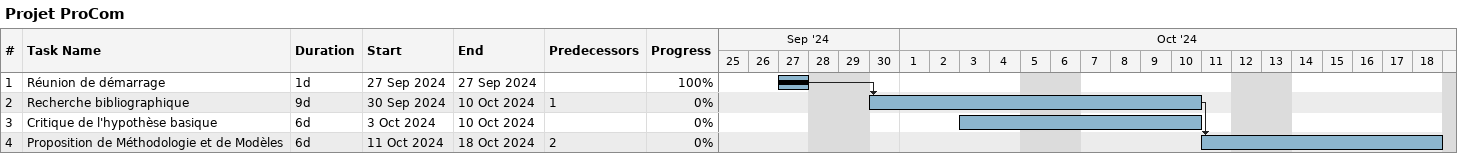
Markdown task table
Projet ProCom

| ID | Task | Duration | Start | Finish | Predecessors | % complete |
|---|---|---|---|---|---|---|
| 1 | Réunion de démarrage | 1d | 2024-09-27 | 2024-09-27 |  | 100 |
| 2 | Recherche bibliographique | 9d | 2024-09-30 | 2024-10-10 | 1 | 0 |
| 3 | Critique de l'hypothèse basique | 6d | 2024-10-03 | 2024-10-10 |  | 0 |
| 4 | Proposition de Méthodologie et de Modèles | 6d | 2024-10-11 | 2024-10-18 | 2 | 0 |
